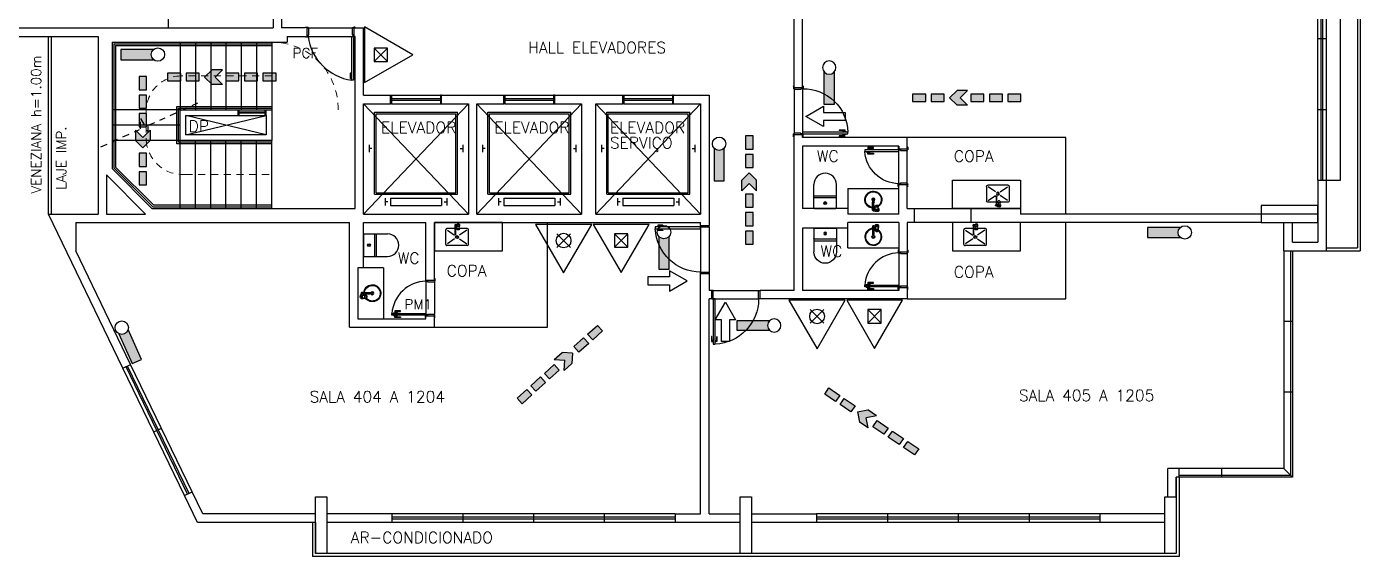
# Model space of a CAD drawing. Extents: x 544 to 914, y -40 to 56.
# Drawn here: x 690.42 to 713.97, y -8.07 to 1.29 of the extents above; entities that cross this region are included whole.
import ezdxf
from ezdxf.lldxf.tags import DXFTag

# ---------------------------------------------------------------- set-up
doc = ezdxf.new("R2010")
doc.units = 0
doc.header["$LTSCALE"] = 0.5
doc.header["$MEASUREMENT"] = 0
doc.linetypes.add('DASHDOT', pattern=[1, 0.5, -0.25, 0, -0.25])
doc.linetypes.add('HIDDEN', pattern=[0.375, 0.25, -0.125])
for name, color, linetype in [('A-01', 1, 'CONTINUOUS'), ('A-02', 2, 'CONTINUOUS'), ('A-03', 3, 'CONTINUOUS'), ('A-05', 5, 'CONTINUOUS'), ('A-07', 7, 'CONTINUOUS'), ('ARQ_BLK_ESQUADR', 1, 'CONTINUOUS'), ('ARQ_JANELAS2', 1, 'HIDDEN2'), ('ARQ_MARCOS', 2, 'CONTINUOUS'), ('ARQ_PORTAS', 2, 'CONTINUOUS'), ('ARQ_SOLEIRAS', 1, 'CONTINUOUS'), ('BOMBEIRO', 220, 'CONTINUOUS'), ('COTASMKT', 170, 'CONTINUOUS'), ('COZINHA', 2, 'CONTINUOUS'), ('Especificações', 2, 'CONTINUOUS'), ('JANELA', 1, 'CONTINUOUS'), ('PORTA', 2, 'CONTINUOUS'), ('SAN', 2, 'CONTINUOUS'), ('SIMBOLOS', 2, 'CONTINUOUS'), ('SPK', 14, 'CONTINUOUS'), ('Título', 3, 'CONTINUOUS')]:
    doc.layers.add(name, color=color, linetype=linetype)
doc.layers.add('ARQ-HAC', color=8, linetype='CONTINUOUS', lineweight=9)
doc.styles.add('T20', font='simplex.shx', dxfattribs={"height": 0.1})
tags = doc.linetypes.add('HIDDEN2', pattern=[0.1875, 0.125, -0.0625]).pattern_tags.tags
tags[6:7] = [DXFTag(74, 4), DXFTag(75, 0), DXFTag(340, '0'), DXFTag(46, 1.0), DXFTag(50, 0.0), DXFTag(44, 0.0), DXFTag(45, 0.0)]
tags[4:5] = [DXFTag(74, 4), DXFTag(75, 0), DXFTag(340, '0'), DXFTag(46, 1.0), DXFTag(50, 0.0), DXFTag(44, 0.0), DXFTag(45, 0.0)]

# ---------------------------------------------------------------- blocks, each defined once
blk = doc.blocks.new('p-vas1')
at = {"layer": 'SAN'}
for p, q in [((0.19, 0), (-0.19, 0)), ((-0.2, -0.01), (-0.2, -0.42)), ((0.2, -0.223), (-0.2, -0.223)), ((0.19, -0.19), (-0.19, -0.19)), ((0.2, -0.01), (0.2, -0.42))]:
    blk.add_line(p, q, dxfattribs=at)
for radius in [0.025, 0.015]:
    blk.add_circle((0, -0.095), radius, dxfattribs=at)
for centre, radius, start, end in [((-0.19, -0.01), 0.01, 90, 180), ((-0.19, -0.18), 0.01, 180, 270), ((0.19, -0.01), 0.01, 0, 90), ((0.19, -0.18), 0.01, 270, 0), ((0, -0.42), 0.2, 180, 0)]:
    blk.add_arc(centre, radius, start, end, dxfattribs=at)
blk = doc.blocks.new('12110331')
at = {"layer": 'PORTA', "color": 1}
for p, q in [((-0.031, 0.546), (0.008, 0.546)), ((-0.031, 0.448), (-0.031, 0.546)), ((-0.017, 0.532), (-0.017, 0.462)), ((0.008, 0.532), (-0.017, 0.532)), ((0.008, 0.574), (0.015, 0.574)), ((0.008, 0.574), (0.008, 0.504)), ((0.008, 0.504), (0.015, 0.504)), ((0.052, 0.574), (0.045, 0.574)), ((0.052, 0.504), (0.045, 0.504)), ((0.052, 0.574), (0.052, 0.504)), ((0.091, 0.546), (0.052, 0.546)), ((0.052, 0.532), (0.077, 0.532)), ((0.077, 0.532), (0.077, 0.462)), ((0.091, 0.448), (0.091, 0.546)), ((-0.017, 0.448), (-0.031, 0.448)), ((-0.017, 0.462), (-0.017, 0.448)), ((-0.017, 0.462), (-0.017, 0.462)), ((0.077, 0.462), (0.077, 0.462)), ((0.077, 0.462), (0.077, 0.448)), ((0.077, 0.448), (0.091, 0.448)), ((0.615, 0), (0.015, 0)), ((0.6, -0.15), (0.03, -0.15))]:
    blk.add_line(p, q, dxfattribs=at)
at = {"layer": 'PORTA'}
for p, q in [((-0.035, 0.005), (-0.035, 0)), ((-0.03, 0.01), (0.01, 0.01)), ((0, 0), (0.015, 0)), ((0.015, 0), (0.015, -0.03)), ((0.615, 0.005), (0.615, 0)), ((0.63, 0), (0.615, 0)), ((0.615, 0), (0.615, -0.03)), ((0.66, 0.01), (0.62, 0.01)), ((0.665, 0.005), (0.665, 0)), ((-0.035, -0.15), (-0.035, -0.15)), ((-0.035, -0.15), (-0.035, -0.155)), ((-0.03, -0.16), (0.01, -0.16)), ((0, -0.15), (0.03, -0.15)), ((0.03, -0.03), (0.015, -0.03)), ((0.015, -0.03), (0.03, -0.03)), ((0.015, -0.15), (0.015, -0.155)), ((0.03, -0.03), (0.03, -0.15)), ((0.615, -0.03), (0.6, -0.03)), ((0.6, -0.03), (0.615, -0.03)), ((0.6, -0.03), (0.6, -0.15)), ((0.63, -0.15), (0.6, -0.15)), ((0.615, -0.15), (0.615, -0.155)), ((0.66, -0.16), (0.62, -0.16)), ((0.665, -0.15), (0.665, -0.155)), ((0.665, -0.15), (0.665, -0.15))]:
    blk.add_line(p, q, dxfattribs=at)
at = {"layer": 'PORTA', "color": 3}
blk.add_lwpolyline([(0.015, 0), (0.015, 0.6), (0.045, 0.6), (0.045, 0)], close=True, dxfattribs=at)
at = {"layer": 'PORTA', "color": 1}
blk.add_arc((-0.002, -0.015), 0.617, 1.4084, 85.654, dxfattribs=at)
at = {"layer": 'PORTA'}
for centre, start, end in [((-0.03, 0.005), 90, 180), ((0.01, 0.005), 0, 90), ((0.62, 0.005), 90, 180), ((0.66, 0.005), 0, 90), ((-0.03, -0.155), 180, 270), ((0.01, -0.155), 270, 0), ((0.62, -0.155), 180, 270), ((0.66, -0.155), 270, 0)]:
    blk.add_arc(centre, 0.005, start, end, dxfattribs=at)
blk = doc.blocks.new('Lvt-met')
at = {"layer": 'SAN'}
for p, q in [((0.19, 0.177), (0.19, 0.044)), ((0.201, 0.194), (0.25, 0.194)), ((0.212, 0.177), (0.212, 0.044)), ((0.212, 0.164), (0.238, 0.164)), ((0.235, 0.155), (0.235, 0.113)), ((0.243, 0.177), (0.243, 0.169)), ((0.282, 0.177), (0.282, 0.169)), ((0.29, 0.155), (0.29, 0.113))]:
    blk.add_line(p, q, dxfattribs=at)
for radius in [0.0267, 0.0156]:
    blk.add_circle((0.201, -0.001), radius, dxfattribs=at)
for centre, radius, start, end in [((0.201, -0.001), 0.15, 94.248, 53.6588), ((0.201, -0.001), 0.139, 94.5886, 50.9927), ((0.201, 0.177), 0.0167, 311.8103, 228.1897), ((0.201, 0.044), 0.0139, 143.1301, 36.8699), ((0.201, 0.177), 0.0111, 0.0002, 180.0002), ((0.201, 0.044), 0.0111, 180.0001, 0.0001), ((0.201, -0.001), 0.15, 77.1604, 85.752), ((0.201, -0.001), 0.139, 76.1135, 85.4114), ((0.262, 0.177), 0.0389, 198.8711, 224.4153), ((0.262, 0.177), 0.0389, 315.5847, 154.6231), ((0.249, 0.155), 0.0141, 149.6388, 180), ((0.249, 0.113), 0.0141, 149.6388, 180), ((0.249, 0.113), 0.0141, 180, 210.3612), ((0.255, 0.151), 0.0217, 125.2644, 149.6388), ((0.255, 0.11), 0.0217, 125.2644, 149.6388), ((0.255, 0.117), 0.0217, 210.3612, 234.7356), ((0.262, 0.177), 0.0194, 121.0027, 180), ((0.26, 0.145), 0.0292, 106.3249, 125.2644), ((0.26, 0.103), 0.0292, 106.3249, 125.2644), ((0.26, 0.123), 0.0292, 234.7356, 253.6751), ((0.25, 0.205), 0.0111, 270, 294.62), ((0.262, 0.136), 0.0391, 90, 106.3249), ((0.262, 0.094), 0.0391, 90, 106.3249), ((0.262, 0.133), 0.0391, 253.6751, 270), ((0.262, 0.177), 0.0194, 360, 114.62), ((0.258, 0.105), 0.00423, 149.6388, 180), ((0.258, 0.105), 0.00423, 180, 210.3612), ((0.26, 0.104), 0.00652, 125.2644, 149.6388), ((0.26, 0.106), 0.00652, 210.3612, 234.7356), ((0.262, 0.102), 0.00875, 106.3249, 125.2644), ((0.262, 0.108), 0.00875, 234.7356, 253.6751), ((0.262, 0.099), 0.0117, 90, 106.3249), ((0.262, 0.111), 0.0117, 253.6751, 270), ((0.262, 0.136), 0.0391, 73.6751, 90), ((0.262, 0.094), 0.0391, 73.6751, 90), ((0.262, 0.099), 0.0117, 73.6751, 90), ((0.262, 0.111), 0.0117, 270, 286.3249), ((0.262, 0.133), 0.0391, 270, 286.3249), ((0.263, 0.102), 0.00875, 54.7356, 73.6751), ((0.263, 0.108), 0.00875, 286.3249, 305.2644), ((0.265, 0.104), 0.00652, 30.3612, 54.7356), ((0.265, 0.106), 0.00652, 305.2644, 329.6388), ((0.267, 0.105), 0.00423, 0, 30.3612), ((0.267, 0.105), 0.00423, 329.6388, 360), ((0.265, 0.145), 0.0292, 54.7356, 73.6751), ((0.265, 0.103), 0.0292, 54.7356, 73.6751), ((0.265, 0.123), 0.0292, 286.3249, 305.2644), ((0.27, 0.151), 0.0217, 30.3612, 54.7356), ((0.27, 0.11), 0.0217, 30.3612, 54.7356), ((0.27, 0.117), 0.0217, 305.2644, 329.6388), ((0.276, 0.155), 0.0141, 360, 30.3612), ((0.276, 0.113), 0.0141, 0, 30.3612), ((0.276, 0.113), 0.0141, 329.6388, 0)]:
    blk.add_arc(centre, radius, start, end, dxfattribs=at)
blk = doc.blocks.new('12110333')
at = {"layer": 'PORTA', "color": 1}
for p, q in [((-0.031, 0.746), (0.008, 0.746)), ((-0.031, 0.648), (-0.031, 0.746)), ((-0.017, 0.732), (-0.017, 0.662)), ((0.008, 0.732), (-0.017, 0.732)), ((0.008, 0.774), (0.015, 0.774)), ((0.008, 0.774), (0.008, 0.704)), ((0.052, 0.774), (0.045, 0.774)), ((0.052, 0.774), (0.052, 0.704)), ((0.091, 0.746), (0.052, 0.746)), ((0.052, 0.732), (0.077, 0.732)), ((0.077, 0.732), (0.077, 0.662)), ((0.091, 0.648), (0.091, 0.746)), ((-0.017, 0.648), (-0.031, 0.648)), ((-0.017, 0.662), (-0.017, 0.648)), ((-0.017, 0.662), (-0.017, 0.662)), ((0.008, 0.704), (0.015, 0.704)), ((0.052, 0.704), (0.045, 0.704)), ((0.077, 0.662), (0.077, 0.662)), ((0.077, 0.662), (0.077, 0.648)), ((0.091, 0.648), (0.077, 0.648)), ((0.815, 0), (0.015, 0)), ((0.8, -0.15), (0.03, -0.15))]:
    blk.add_line(p, q, dxfattribs=at)
at = {"layer": 'PORTA'}
for p, q in [((-0.035, 0.005), (-0.035, 0)), ((-0.03, 0.01), (0.01, 0.01)), ((0, 0), (0.015, 0)), ((0.015, 0), (0.015, -0.03)), ((0.815, 0.005), (0.815, 0)), ((0.83, 0), (0.815, 0)), ((0.815, 0), (0.815, -0.03)), ((0.86, 0.01), (0.82, 0.01)), ((0.865, 0.005), (0.865, 0)), ((-0.035, -0.15), (-0.035, -0.15)), ((-0.035, -0.15), (-0.035, -0.155)), ((-0.03, -0.16), (0.01, -0.16)), ((0, -0.15), (0.03, -0.15)), ((0.03, -0.03), (0.015, -0.03)), ((0.015, -0.03), (0.03, -0.03)), ((0.015, -0.15), (0.015, -0.155)), ((0.03, -0.03), (0.03, -0.15)), ((0.815, -0.03), (0.8, -0.03)), ((0.8, -0.03), (0.815, -0.03)), ((0.8, -0.03), (0.8, -0.15)), ((0.83, -0.15), (0.8, -0.15)), ((0.815, -0.15), (0.815, -0.155)), ((0.86, -0.16), (0.82, -0.16)), ((0.865, -0.15), (0.865, -0.155)), ((0.865, -0.15), (0.865, -0.15))]:
    blk.add_line(p, q, dxfattribs=at)
at = {"layer": 'PORTA', "color": 3}
blk.add_lwpolyline([(0.015, 0), (0.015, 0.8), (0.045, 0.8), (0.045, 0)], close=True, dxfattribs=at)
at = {"layer": 'PORTA', "color": 1}
blk.add_arc((0.03, 0.015), 0.785, 358.9053, 88.9053, dxfattribs=at)
at = {"layer": 'PORTA'}
for centre, start, end in [((-0.03, 0.005), 90, 180), ((0.01, 0.005), 0, 90), ((0.82, 0.005), 90, 180), ((0.86, 0.005), 0, 90), ((-0.03, -0.155), 180, 270), ((0.01, -0.155), 270, 0), ((0.82, -0.155), 180, 270), ((0.86, -0.155), 270, 0)]:
    blk.add_arc(centre, 0.005, start, end, dxfattribs=at)
blk = doc.blocks.new('porta_124')
at = {"layer": 'ARQ_PORTAS', "color": 1}
for points in [[(0, 0.728), (-0.003, 0.728), (-0.003, 0.735), (-0.025, 0.735), (-0.025, 0.665), (-0.03, 0.665), (-0.03, 0.755), (-0.003, 0.755), (-0.003, 0.763), (0, 0.763)], [(-0.025, 0.735), (-0.025, 0.755)], [(-0.003, 0.735), (-0.003, 0.755)], [(0.035, 0.728), (0.038, 0.728), (0.038, 0.735), (0.06, 0.735), (0.06, 0.665), (0.065, 0.665), (0.065, 0.755), (0.038, 0.755), (0.038, 0.763), (0.035, 0.763)], [(0.038, 0.735), (0.038, 0.755)], [(0.06, 0.735), (0.06, 0.755)]]:
    blk.add_lwpolyline(points, dxfattribs=at)
at = {"layer": 'ARQ_PORTAS'}
blk.add_lwpolyline([(0, 0.8), (0.035, 0.8), (0.035, 0), (0, 0)], close=True, dxfattribs=at)
at = {"layer": 'ARQ_PORTAS', "color": 1}
blk.add_arc((-0.001, -0.001), 0.801, 0.0418, 87.3958, dxfattribs=at)
blk = doc.blocks.new('12130211')
at = {"layer": 'COZINHA'}
for p, q in [((0.028, 0.02), (0.028, 0.02)), ((0.035, 0.006), (0.035, -0.015)), ((0.051, 0.034), (0.058, 0.034)), ((0.109, 0.041), (0.062, 0.037)), ((0.109, -0.002), (0.062, 0.003)), ((0.1, 0.18), (0.1, 0.04)), ((0.2, 0.2), (0.12, 0.2)), ((0.13, 0.17), (0.217, 0.043)), ((0.38, 0.2), (0.2, 0.2)), ((0.283, 0.043), (0.37, 0.17)), ((0.4, 0.18), (0.4, -0.18)), ((0.189, -0.022), (0.044, -0.022)), ((0.189, -0.032), (0.044, -0.032)), ((0.052, -0.003), (0.052, -0.015)), ((0.1, -0.001), (0.1, -0.023)), ((0.1, -0.031), (0.1, -0.18)), ((0.2, -0.2), (0.12, -0.2)), ((0.13, -0.17), (0.217, -0.043)), ((0.2, -0.022), (0.189, -0.022)), ((0.2, -0.032), (0.189, -0.032)), ((0.38, -0.2), (0.2, -0.2)), ((0.283, -0.043), (0.37, -0.17))]:
    blk.add_line(p, q, dxfattribs=at)
blk.add_lwpolyline([(0.062, 0.003), (0.06, 0.004), (0.057, 0.008), (0.055, 0.013), (0.054, 0.02), (0.055, 0.027), (0.057, 0.032), (0.06, 0.036), (0.062, 0.037)], dxfattribs=at)
blk.add_lwpolyline([(0.109, 0.041), (0.115, 0.039), (0.12, 0.035), (0.123, 0.028), (0.124, 0.02), (0.123, 0.011), (0.12, 0.005), (0.115, 0), (0.109, -0.002), (0.104, 0), (0.099, 0.005), (0.096, 0.011), (0.095, 0.02), (0.096, 0.028), (0.099, 0.035), (0.104, 0.039)], close=True, dxfattribs=at)
for radius in [0.0266, 0.0163]:
    blk.add_circle((0.25, 0), radius, dxfattribs=at)
for centre, radius, start, end in [((0.044, 0.02), 0.0297, 36.1705, 252.2568), ((0.044, 0.02), 0.0161, 62.7367, 235.7375), ((0.06, -0.003), 0.0085, 102.8285, 180), ((0.044, 0.02), 0.0297, 285.5373, 323.9987), ((0.12, 0.18), 0.02, 90, 180), ((0.38, 0.18), 0.02, 360, 90), ((0.044, -0.027), 0.0148, 20.161, 339.839), ((0.044, -0.027), 0.0051, 90.0037, 269.9963), ((0.12, -0.18), 0.02, 180, 270), ((0.2, -0.027), 0.00753, 222.6559, 137.3441), ((0.2, -0.027), 0.0051, 269.9935, 90.0065), ((0.38, -0.18), 0.02, 270, 360)]:
    blk.add_arc(centre, radius, start, end, dxfattribs=at)
blk = doc.blocks.new('PO')
at = {"layer": 'SPK', "color": 220}
for p, q in [((0.048, 0.579), (-0.445, -0.274)), ((0.541, -0.274), (0.048, 0.579)), ((-0.071, 0.129), (0.166, -0.108)), ((0.166, 0.129), (-0.071, -0.108)), ((-0.445, -0.274), (0.541, -0.274))]:
    blk.add_line(p, q, dxfattribs=at)
blk.add_lwpolyline([(0.166, 0.129), (-0.071, 0.129), (-0.071, -0.108), (0.166, -0.108)], close=True, dxfattribs=at)
blk = doc.blocks.new('LUZ')
at = {"layer": 'BOMBEIRO'}
blk.add_hatch(color=256, dxfattribs=at).paths.add_polyline_path([(-0.00061, -0.00072, -0.219153), (-0.00094, 0, -0.219153), (-0.00061, 0.00072), (-0.00524, 0.00072), (-0.00524, -0.00072)])
for p, q in [((-0.00524, 0.00072), (-0.00524, -0.00072)), ((-0.00061, 0.00072), (-0.00524, 0.00072)), ((-0.00524, -0.00072), (-0.00061, -0.00072))]:
    blk.add_line(p, q, dxfattribs=at)
blk.add_circle((0, 0), 0.000945, dxfattribs=at)
blk = doc.blocks.new('DIRECAO')
at = {"layer": 'BOMBEIRO'}
h = blk.add_hatch(color=256, dxfattribs=at)
h.paths.add_polyline_path([(-0.00709, 0.00053), (-0.00709, -0.00053), (-0.00523, -0.00053), (-0.00523, 0.00053)])
h.paths.add_polyline_path([(-0.00262, -0.00053), (-0.00262, 0.00053), (-0.00447, 0.00053), (-0.00447, -0.00053)])
h.paths.add_polyline_path([(0, -0.00053), (0, 0.00053), (-0.00186, 0.00053), (-0.00186, -0.00053)])
h.paths.add_polyline_path([(0.00151, 0), (0.00047, -0.00104), (0.00195, -0.00104), (0.00299, 0), (0.00195, 0.00104), (0.00047, 0.00104)])
h.paths.add_polyline_path([(0.00561, 0.00053), (0.00375, 0.00053), (0.00375, -0.00053), (0.00561, -0.00053)])
h.paths.add_polyline_path([(0.00823, 0.00053), (0.00637, 0.00053), (0.00637, -0.00053), (0.00823, -0.00053)])
for p, q in [((0.00047, 0.00104), (0.00195, 0.00104)), ((0.00047, 0.00104), (0.00151, 0)), ((0.00047, -0.00104), (0.00151, 0)), ((0.00299, 0), (0.00195, 0.00104)), ((0.00299, 0), (0.00195, -0.00104)), ((0.00047, -0.00104), (0.00195, -0.00104))]:
    blk.add_line(p, q, dxfattribs=at)
for points in [[(-0.00709, -0.00053), (-0.00523, -0.00053), (-0.00523, 0.00053), (-0.00709, 0.00053)], [(-0.00447, -0.00053), (-0.00262, -0.00053), (-0.00262, 0.00053), (-0.00447, 0.00053)], [(-0.00186, -0.00053), (0, -0.00053), (0, 0.00053), (-0.00186, 0.00053)], [(0.00375, -0.00053), (0.00561, -0.00053), (0.00561, 0.00053), (0.00375, 0.00053)], [(0.00637, -0.00053), (0.00823, -0.00053), (0.00823, 0.00053), (0.00637, 0.00053)]]:
    blk.add_lwpolyline(points, close=True, dxfattribs=at)
blk = doc.blocks.new('BALIZAMENTO')
at = {"layer": 'BOMBEIRO'}
blk.add_hatch(color=256, dxfattribs=at).paths.add_polyline_path([(0.00072, -0.00061, -0.219153), (0, -0.00094, -0.219153), (-0.00072, -0.00061), (-0.00072, -0.00524), (0.00072, -0.00524)])
for p, q in [((-0.00072, -0.00061), (-0.00072, -0.00524)), ((0.00072, -0.00524), (0.00072, -0.00061)), ((-0.00072, -0.00524), (0.00072, -0.00524))]:
    blk.add_line(p, q, dxfattribs=at)
for points in [[(0.0008, -0.00746), (0.0008, -0.00834), (0.00329, -0.0069), (0.0008, -0.00546), (0.0008, -0.00633)], [(0.0008, -0.00633), (-0.00226, -0.00633), (-0.00226, -0.00746), (0.0008, -0.00746)]]:
    blk.add_lwpolyline(points, dxfattribs=at)
blk.add_circle((0, 0), 0.000945, dxfattribs=at)
blk = doc.blocks.new('AGUA')
at = {"layer": 'BOMBEIRO'}
for p, q in [((0.137, 0.1), (-0.105, -0.141)), ((-0.105, 0.1), (0.137, -0.141))]:
    blk.add_line(p, q, dxfattribs=at)
blk.add_lwpolyline([(0.016, 0.552), (-0.48, -0.307), (0.512, -0.307)], close=True, dxfattribs=at)
blk.add_circle((0.016, -0.021), 0.129, dxfattribs=at)

msp = doc.modelspace()

# ---------------------------------------------------------------- linework, layer by layer
at = {"layer": 'A-01'}
for p, q in [((692.918, 4.428), (692.918, 1.268)), ((698.218, -0.072), (696.368, -2.022)), ((696.368, -0.072), (698.218, -2.022)), ((700.218, -0.072), (698.368, -2.022)), ((698.368, -0.072), (700.218, -2.022)), ((702.318, -0.072), (700.468, -2.022)), ((700.468, -0.072), (702.318, -2.022)), ((693.228, -0.622), (694.648, -0.282)), ((694.648, -0.622), (693.228, -0.282)), ((708.768, -0.672), (705.968, -0.672)), ((708.768, -2.022), (708.768, -0.672)), ((693.128, -0.722), (691.928, -0.722)), ((693.128, -1.922), (693.128, -0.722)), ((693.398, -1.922), (693.398, -0.722)), ((693.668, -1.922), (693.668, -0.722)), ((693.938, -1.922), (693.938, -0.722)), ((694.208, -1.922), (694.208, -0.722)), ((694.478, -1.922), (694.478, -0.722)), ((694.748, -1.922), (694.748, -0.722)), ((699.618, -4.022), (699.618, -2.172)), ((708.768, -3.522), (708.768, -2.172)), ((712.618, -2.672), (712.618, -6.522)), ((705.968, -3.522), (708.768, -3.522)), ((697.618, -4.022), (699.618, -4.022)), ((712.618, -6.522), (710.768, -6.522))]:
    msp.add_line(p, q, dxfattribs=at)
msp.add_lwpolyline([(713.368, -1.422), (713.618, -1.422), (713.618, 40.728)], dxfattribs=at)
at = {"layer": 'A-02'}
for p, q in [((713.918, 26.528), (713.918, -2.622)), ((713.968, 26.578), (713.968, -2.672)), ((690.805, -2.022), (690.805, 1.118)), ((690.855, -2.022), (690.855, 1.118)), ((691.958, 0.988), (694.748, 0.988)), ((691.958, 0.988), (691.958, -0.932)), ((691.988, 0.958), (694.748, 0.958)), ((691.988, 0.958), (691.988, -0.918)), ((693.128, 1.018), (693.128, -0.182)), ((693.398, 1.018), (693.398, -0.182)), ((693.668, 1.018), (693.668, -0.182)), ((693.938, 1.018), (693.938, -0.182)), ((694.208, 1.018), (694.208, -0.182)), ((694.478, 1.018), (694.478, -0.182)), ((694.748, 1.018), (694.748, -0.182)), ((693.128, -0.182), (691.928, -0.182)), ((693.068, -0.122), (694.748, -0.122)), ((693.068, -0.427), (693.068, -0.122)), ((693.098, -0.152), (694.748, -0.152)), ((693.098, -0.413), (693.098, -0.152)), ((696.561, -1.673), (696.561, -0.222)), ((696.561, -0.222), (698.026, -0.222)), ((698.026, -1.673), (698.026, -0.222)), ((698.561, -1.673), (698.561, -0.222)), ((698.561, -0.222), (700.026, -0.222)), ((700.026, -1.673), (700.026, -0.222)), ((700.661, -1.673), (700.661, -0.222)), ((700.661, -0.222), (702.126, -0.222)), ((702.126, -1.673), (702.126, -0.222)), ((693.128, -0.452), (691.928, -0.452)), ((693.068, -0.782), (693.068, -0.427)), ((693.098, -0.752), (693.098, -0.413)), ((696.589, -1.645), (696.589, -0.25)), ((696.589, -0.25), (697.998, -0.25)), ((697.998, -1.645), (697.998, -0.25)), ((698.589, -1.645), (698.589, -0.25)), ((698.589, -0.25), (699.998, -0.25)), ((699.998, -1.645), (699.998, -0.25)), ((700.689, -1.645), (700.689, -0.25)), ((700.689, -0.25), (702.098, -0.25)), ((702.098, -1.645), (702.098, -0.25)), ((691.958, -0.932), (691.958, -1.206)), ((691.988, -0.918), (691.988, -1.194)), ((694.748, -0.782), (693.068, -0.782)), ((694.748, -0.752), (693.098, -0.752)), ((691.958, -1.206), (692.644, -1.892)), ((691.988, -1.194), (692.656, -1.862)), ((696.589, -1.645), (697.998, -1.645)), ((698.589, -1.645), (699.998, -1.645)), ((700.689, -1.645), (702.098, -1.645)), ((692.656, -1.862), (694.748, -1.862)), ((696.561, -1.673), (698.026, -1.673)), ((696.843, -1.742), (696.843, -1.872)), ((696.843, -1.742), (697.744, -1.742)), ((696.843, -1.872), (697.744, -1.872)), ((697.744, -1.742), (697.744, -1.872)), ((698.561, -1.673), (700.026, -1.673)), ((698.843, -1.742), (698.843, -1.872)), ((698.843, -1.742), (699.744, -1.742)), ((698.843, -1.872), (699.744, -1.872)), ((699.744, -1.742), (699.744, -1.872)), ((700.661, -1.673), (702.126, -1.673)), ((700.943, -1.742), (700.943, -1.872)), ((700.943, -1.742), (701.844, -1.742)), ((700.943, -1.872), (701.844, -1.872)), ((701.844, -1.742), (701.844, -1.872)), ((692.644, -1.892), (694.748, -1.892)), ((713.368, -2.622), (713.918, -2.622)), ((713.368, -2.672), (713.968, -2.672)), ((710.718, -6.672), (710.718, -8.022)), ((710.768, -6.672), (710.768, -8.072)), ((695.468, -7.472), (695.468, -8.072)), ((695.518, -7.472), (695.518, -8.022)), ((710.768, -8.072), (695.468, -8.072)), ((710.718, -8.022), (695.518, -8.022))]:
    msp.add_line(p, q, dxfattribs=at)
at = {"layer": 'A-03'}
for p, q in [((713.218, 1.078), (713.368, 1.078)), ((713.218, -0.172), (713.368, -0.172)), ((696.468, -0.801), (696.468, -0.931)), ((696.515, -0.866), (696.468, -0.866)), ((698.072, -0.866), (698.118, -0.866)), ((698.118, -0.801), (698.118, -0.931)), ((698.468, -0.801), (698.468, -0.931)), ((698.515, -0.866), (698.468, -0.866)), ((700.072, -0.866), (700.118, -0.866)), ((700.118, -0.801), (700.118, -0.931)), ((700.568, -0.801), (700.568, -0.931)), ((700.615, -0.866), (700.568, -0.866)), ((702.172, -0.866), (702.218, -0.866)), ((702.218, -0.801), (702.218, -0.931)), ((696.75, -1.742), (696.75, -1.872)), ((696.797, -1.807), (696.75, -1.807)), ((697.79, -1.807), (697.836, -1.807)), ((697.836, -1.742), (697.836, -1.872)), ((698.75, -1.742), (698.75, -1.872)), ((698.797, -1.807), (698.75, -1.807)), ((699.79, -1.807), (699.836, -1.807)), ((699.836, -1.742), (699.836, -1.872)), ((700.85, -1.742), (700.85, -1.872)), ((700.897, -1.807), (700.85, -1.807)), ((701.89, -1.807), (701.936, -1.807)), ((701.936, -1.742), (701.936, -1.872)), ((712.738, -2.672), (712.738, -6.642)), ((712.768, -2.672), (712.768, -6.672)), ((712.768, -3.922), (712.618, -3.922)), ((712.768, -5.172), (712.618, -5.172)), ((692.662, -5.873), (692.797, -5.808)), ((711.518, -6.522), (711.518, -6.672)), ((712.768, -6.672), (712.618, -6.522)), ((712.738, -6.642), (710.768, -6.642)), ((712.768, -6.672), (710.768, -6.672)), ((698.118, -7.322), (698.118, -7.472)), ((699.368, -7.322), (699.368, -7.472)), ((700.618, -7.322), (700.618, -7.472)), ((705.618, -7.322), (705.618, -7.472)), ((706.868, -7.322), (706.868, -7.472)), ((708.118, -7.322), (708.118, -7.472))]:
    msp.add_line(p, q, dxfattribs=at)
at = {"layer": 'A-05'}
for p, q in [((703.968, 0.208), (703.968, 3.548)), ((694.768, 2.948), (694.768, 1.268)), ((694.918, 2.948), (694.918, 1.268)), ((704.118, 0.208), (704.118, 2.178)), ((689.386, 1.268), (694.768, 1.268)), ((695.338, 1.268), (694.918, 1.268)), ((695.373, 1.118), (695.373, 1.268)), ((696.168, 1.268), (696.368, 1.268)), ((696.203, 1.118), (696.203, 1.268)), ((696.368, 0.078), (696.368, 1.268)), ((689.292, 1.118), (691.678, 1.118)), ((691.678, 1.118), (691.678, -2.022)), ((691.928, 1.018), (695.018, 1.018)), ((691.928, 1.018), (691.928, -1.219)), ((695.018, 1.118), (695.018, 1.018)), ((695.018, 1.118), (695.338, 1.118)), ((696.218, 1.118), (696.168, 1.118)), ((696.218, -1.922), (696.218, 1.118)), ((696.368, 0.078), (696.843, 0.078)), ((696.843, -0.072), (696.843, 0.078)), ((697.743, 0.078), (698.843, 0.078)), ((697.743, -0.072), (697.743, 0.078)), ((698.843, -0.072), (698.843, 0.078)), ((699.743, 0.078), (700.943, 0.078)), ((699.743, -0.072), (699.743, 0.078)), ((700.943, -0.072), (700.943, 0.078)), ((701.843, 0.078), (702.468, 0.078)), ((701.843, -0.072), (701.843, 0.078)), ((702.468, 0.078), (702.468, -2.222)), ((704.118, 0.208), (703.968, 0.208)), ((696.368, -2.022), (696.368, -0.072)), ((696.368, -0.072), (696.843, -0.072)), ((697.743, -0.072), (698.218, -0.072)), ((698.218, -0.072), (698.218, -2.022)), ((698.368, -2.022), (698.368, -0.072)), ((698.368, -0.072), (698.843, -0.072)), ((699.743, -0.072), (700.218, -0.072)), ((700.218, -0.072), (700.218, -2.022)), ((700.468, -2.022), (700.468, -0.072)), ((700.468, -0.072), (700.943, -0.072)), ((701.843, -0.072), (702.318, -0.072)), ((702.318, -0.072), (702.318, -2.022)), ((703.968, -3.372), (703.968, -0.622)), ((704.118, -0.622), (703.968, -0.622)), ((704.118, -0.672), (704.118, -0.622)), ((705.968, -0.672), (704.118, -0.672)), ((705.968, -0.872), (705.968, -0.672)), ((704.118, -0.822), (704.118, -1.922)), ((705.818, -0.822), (704.118, -0.822)), ((705.818, -0.872), (705.818, -0.822)), ((705.818, -0.822), (705.818, -0.872)), ((705.818, -0.872), (705.968, -0.872)), ((691.828, -1.331), (691.828, -2.022)), ((691.828, -1.331), (692.519, -2.022)), ((691.928, -1.219), (692.631, -1.922)), ((705.818, -2.022), (705.818, -1.502)), ((705.818, -1.502), (705.968, -1.502)), ((705.968, -1.922), (705.968, -1.502)), ((713.218, -1.422), (713.218, -2.522)), ((713.218, -1.422), (713.368, -1.422)), ((713.368, -1.422), (713.368, -2.672)), ((690.805, -2.022), (691.678, -2.022)), ((692.119, -4.747), (690.805, -2.022)), ((691.828, -2.022), (692.519, -2.022)), ((692.631, -1.922), (696.218, -1.922)), ((696.368, -2.022), (698.218, -2.022)), ((698.368, -2.022), (700.218, -2.022)), ((700.468, -2.022), (702.318, -2.022)), ((704.918, -1.922), (704.118, -1.922)), ((704.918, -1.922), (704.918, -2.022)), ((705.818, -2.022), (704.918, -2.022)), ((705.968, -1.922), (707.968, -1.922)), ((707.968, -1.922), (707.968, -2.022)), ((713.218, -2.022), (707.968, -2.022)), ((691.285, -2.172), (696.118, -2.172)), ((691.285, -2.172), (691.285, -2.672)), ((696.118, -4.022), (696.118, -2.172)), ((696.368, -2.972), (696.368, -2.172)), ((696.368, -2.172), (697.468, -2.172)), ((697.468, -3.192), (697.468, -2.172)), ((697.618, -2.172), (702.318, -2.172)), ((697.618, -3.192), (697.618, -2.172)), ((702.318, -2.222), (702.318, -2.172)), ((702.318, -2.222), (702.468, -2.222)), ((704.118, -2.272), (704.118, -3.372)), ((704.918, -2.272), (704.118, -2.272)), ((705.818, -2.172), (704.918, -2.172)), ((704.918, -2.272), (704.918, -2.172)), ((705.818, -2.172), (705.818, -2.692)), ((712.218, -2.172), (705.968, -2.172)), ((705.968, -2.172), (705.968, -2.692)), ((712.618, -2.672), (712.618, -2.172)), ((712.768, -2.522), (712.768, -2.172)), ((712.768, -2.522), (713.218, -2.522)), ((692.254, -4.682), (691.285, -2.672)), ((705.818, -2.692), (705.968, -2.692)), ((712.618, -2.672), (713.368, -2.672)), ((696.268, -2.972), (696.268, -3.872)), ((696.368, -2.972), (696.268, -2.972)), ((697.468, -3.192), (697.618, -3.192)), ((702.318, -7.322), (702.318, -3.072)), ((702.318, -3.072), (702.468, -3.072)), ((702.468, -3.072), (702.468, -3.372)), ((702.518, -3.372), (702.468, -3.372)), ((702.468, -7.322), (702.468, -3.522)), ((702.518, -3.522), (702.468, -3.522)), ((702.518, -3.522), (702.518, -3.372)), ((703.368, -3.522), (703.368, -3.372)), ((703.968, -3.372), (703.368, -3.372)), ((705.968, -3.522), (703.368, -3.522)), ((705.818, -3.372), (704.118, -3.372)), ((705.818, -3.322), (705.818, -3.372)), ((705.818, -3.372), (705.818, -3.322)), ((705.818, -3.322), (705.968, -3.322)), ((705.968, -3.322), (705.968, -3.522)), ((696.268, -3.872), (697.468, -3.872)), ((697.468, -3.872), (697.468, -3.822)), ((697.468, -3.822), (697.618, -3.822)), ((697.618, -4.022), (697.618, -3.822)), ((696.118, -4.022), (697.618, -4.022)), ((692.119, -4.747), (692.254, -4.682)), ((710.568, -7.022), (710.568, -6.522)), ((710.768, -6.522), (710.568, -6.522)), ((710.768, -6.672), (710.768, -6.522)), ((710.718, -7.022), (710.718, -6.672)), ((710.768, -6.672), (710.718, -6.672)), ((693.205, -6.999), (693.34, -6.934)), ((693.433, -7.472), (693.205, -6.999)), ((693.527, -7.322), (693.34, -6.934)), ((695.518, -7.472), (693.433, -7.472)), ((695.518, -7.322), (693.527, -7.322)), ((696.868, -7.322), (695.718, -7.322)), ((696.868, -7.472), (695.718, -7.472)), ((696.868, -7.322), (696.868, -7.472)), ((701.868, -7.322), (701.868, -7.472)), ((701.868, -7.322), (702.318, -7.322)), ((703.018, -7.472), (701.868, -7.472)), ((702.468, -7.322), (703.018, -7.322)), ((703.218, -7.322), (704.368, -7.322)), ((704.368, -7.472), (703.218, -7.472)), ((704.368, -7.322), (704.368, -7.472)), ((710.518, -7.322), (709.368, -7.322)), ((709.368, -7.322), (709.368, -7.472)), ((710.518, -7.472), (709.368, -7.472))]:
    msp.add_line(p, q, dxfattribs=at)
for points in [[(693.128, -0.182), (694.748, -0.182), (694.748, -0.722), (693.128, -0.722)], [(693.228, -0.282), (694.648, -0.282), (694.648, -0.622), (693.228, -0.622)]]:
    msp.add_lwpolyline(points, close=True, dxfattribs=at)
at = {"layer": 'A-07'}
for points in [[(713.218, -2.172), (713.218, -1.872), (712.218, -1.872), (712.218, -2.172)], [(707.093, -1.922), (707.093, -2.172), (706.093, -2.172), (706.093, -1.922)], [(695.518, -7.022), (695.718, -7.022), (695.718, -8.022), (695.518, -8.022)], [(703.018, -7.022), (703.218, -7.022), (703.218, -8.022), (703.018, -8.022)], [(710.518, -7.022), (710.718, -7.022), (710.718, -8.022), (710.518, -8.022)]]:
    msp.add_lwpolyline(points, close=True, dxfattribs=at)
at = {"layer": 'ARQ-HAC', "linetype": 'HIDDEN'}
for p, q in [((694.748, 0.418), (693.128, 0.418)), ((692.528, -0.23), (692.528, -0.722)), ((693.223, -1.322), (694.748, -1.322))]:
    msp.add_line(p, q, dxfattribs=at)
for centre, radius, start, end in [((694.748, -0.152), 1.17, 358.5307, 90), ((693.153, -0.206), 0.625, 92.2315, 182.2315), ((693.176, -0.675), 0.649, 184.159, 274.2059)]:
    msp.add_arc(centre, radius, start, end, dxfattribs=at)
at = {"layer": 'ARQ_JANELAS2', "ltscale": 0.05}
for p, q in [((694.148, -0.182), (694.148, -0.282)), ((694.168, -0.282), (694.168, -0.182)), ((694.628, -0.222), (694.168, -0.222)), ((694.628, -0.282), (694.628, -0.182)), ((694.648, -0.282), (694.648, -0.182)), ((694.628, -0.242), (694.168, -0.242))]:
    msp.add_line(p, q, dxfattribs=at)
at = {"layer": 'ARQ_MARCOS'}
for p, q in [((702.318, -2.222), (702.318, -2.247)), ((702.318, -2.247), (702.468, -2.247)), ((702.468, -2.247), (702.468, -2.222)), ((702.318, -3.072), (702.318, -3.047)), ((702.318, -3.047), (702.468, -3.047)), ((702.468, -3.047), (702.468, -3.072)), ((702.543, -3.372), (702.518, -3.372)), ((702.518, -3.522), (702.543, -3.522)), ((702.543, -3.522), (702.543, -3.372)), ((703.343, -3.522), (703.343, -3.372)), ((703.343, -3.372), (703.368, -3.372)), ((703.368, -3.522), (703.343, -3.522))]:
    msp.add_line(p, q, dxfattribs=at)
at = {"layer": 'ARQ_SOLEIRAS'}
for p, q in [((702.318, -2.247), (702.318, -3.047)), ((702.468, -2.247), (702.468, -3.047)), ((702.543, -3.372), (703.343, -3.372)), ((702.543, -3.522), (703.343, -3.522))]:
    msp.add_line(p, q, dxfattribs=at)
at = {"layer": 'COZINHA'}
for points in [[(706.768, -1.422), (707.968, -1.422), (707.968, -1.922), (706.768, -1.922)], [(697.618, -2.672), (698.818, -2.672), (698.818, -2.172), (697.618, -2.172)], [(706.768, -2.672), (707.968, -2.672), (707.968, -2.172), (706.768, -2.172)]]:
    msp.add_lwpolyline(points, close=True, dxfattribs=at)
at = {"layer": 'JANELA'}
for p, q in [((713.368, 40.728), (713.368, -1.422)), ((713.218, -1.422), (713.218, 11.078)), ((696.863, 0.078), (697.723, 0.078)), ((698.863, 0.078), (699.723, 0.078)), ((700.963, 0.078), (701.823, 0.078)), ((696.863, -0.072), (697.723, -0.072)), ((698.863, -0.072), (699.723, -0.072)), ((700.963, -0.072), (701.823, -0.072)), ((693.34, -6.934), (692.254, -4.682)), ((693.205, -6.999), (692.119, -4.747)), ((701.868, -7.322), (696.868, -7.322)), ((701.868, -7.472), (696.868, -7.472)), ((709.368, -7.322), (704.368, -7.322)), ((709.368, -7.472), (704.368, -7.472))]:
    msp.add_line(p, q, dxfattribs=at)
at = {"layer": 'JANELA', "color": 3}
for p, q in [((713.308, -1.422), (713.308, 11.078)), ((713.278, -1.422), (713.278, 5.803)), ((693.286, -6.96), (692.2, -4.708)), ((693.259, -6.973), (692.173, -4.721)), ((701.868, -7.382), (696.868, -7.382)), ((701.868, -7.412), (696.868, -7.412)), ((709.368, -7.382), (704.368, -7.382)), ((709.368, -7.412), (704.368, -7.412))]:
    msp.add_line(p, q, dxfattribs=at)
at = {"layer": 'JANELA', "color": 2}
for p, q in [((696.843, 0.078), (696.863, 0.078)), ((696.863, 0.078), (696.863, -0.072)), ((696.863, 0.018), (697.723, 0.018)), ((697.743, 0.078), (697.723, 0.078)), ((697.723, 0.078), (697.723, -0.072)), ((698.843, 0.078), (698.863, 0.078)), ((698.863, 0.078), (698.863, -0.072)), ((698.863, 0.018), (699.723, 0.018)), ((699.743, 0.078), (699.723, 0.078)), ((699.723, 0.078), (699.723, -0.072)), ((700.943, 0.078), (700.963, 0.078)), ((700.963, 0.078), (700.963, -0.072)), ((700.963, 0.018), (701.823, 0.018)), ((701.843, 0.078), (701.823, 0.078)), ((701.823, 0.078), (701.823, -0.072)), ((696.863, -0.072), (696.843, -0.072)), ((696.863, -0.012), (697.723, -0.012)), ((697.723, -0.072), (697.743, -0.072)), ((698.863, -0.072), (698.843, -0.072)), ((698.863, -0.012), (699.723, -0.012)), ((699.723, -0.072), (699.743, -0.072)), ((700.963, -0.072), (700.943, -0.072)), ((700.963, -0.012), (701.823, -0.012)), ((701.823, -0.072), (701.843, -0.072))]:
    msp.add_line(p, q, dxfattribs=at)
at = {"layer": 'PORTA'}
for p, q in [((695.338, 1.268), (695.338, 1.273)), ((695.343, 1.278), (695.383, 1.278)), ((695.373, 1.268), (695.403, 1.268)), ((695.388, 1.268), (695.388, 1.273)), ((695.403, 1.148), (695.403, 1.268)), ((696.203, 1.268), (696.173, 1.268)), ((696.173, 1.148), (696.173, 1.268)), ((696.188, 1.268), (696.188, 1.273)), ((696.213, 1.278), (696.193, 1.278)), ((696.218, 1.268), (696.218, 1.273)), ((695.338, 1.113), (695.338, 1.118)), ((695.343, 1.108), (695.383, 1.108)), ((695.373, 1.118), (695.388, 1.118)), ((695.388, 1.148), (695.403, 1.148)), ((695.403, 1.148), (695.388, 1.148)), ((695.388, 1.118), (695.388, 1.148)), ((695.388, 1.113), (695.388, 1.118)), ((696.173, 1.148), (696.188, 1.148)), ((696.188, 1.148), (696.173, 1.148)), ((696.188, 1.118), (696.188, 1.148)), ((696.203, 1.118), (696.188, 1.118)), ((696.218, 1.108), (696.193, 1.108))]:
    msp.add_line(p, q, dxfattribs=at)
at = {"layer": 'PORTA', "color": 1}
for p, q in [((695.403, 1.268), (696.173, 1.268)), ((695.388, 1.118), (696.188, 1.118)), ((696.132, 0.47), (696.132, 0.372)), ((696.146, 0.47), (696.132, 0.47)), ((696.132, 0.372), (696.158, 0.372)), ((696.146, 0.456), (696.146, 0.47)), ((696.146, 0.386), (696.146, 0.456)), ((696.158, 0.386), (696.146, 0.386)), ((696.188, 0.386), (696.201, 0.386)), ((696.215, 0.372), (696.188, 0.372)), ((696.201, 0.47), (696.215, 0.47)), ((696.201, 0.456), (696.201, 0.47)), ((696.201, 0.386), (696.201, 0.456)), ((696.215, 0.47), (696.215, 0.372))]:
    msp.add_line(p, q, dxfattribs=at)
at = {"layer": 'PORTA', "color": 3}
msp.add_lwpolyline([(696.188, 1.118), (696.188, 0.344), (696.158, 0.344), (696.158, 1.118)], close=True, dxfattribs=at)
at = {"layer": 'PORTA'}
for centre, start, end in [((695.343, 1.273), 90, 180), ((695.383, 1.273), 0, 90), ((696.193, 1.273), 90, 180), ((696.213, 1.273), 0, 90), ((695.343, 1.113), 180, 270), ((695.383, 1.113), 270, 0), ((696.193, 1.113), 180, 270)]:
    msp.add_arc(centre, 0.005, start, end, dxfattribs=at)
at = {"layer": 'PORTA', "color": 1}
msp.add_arc((696.281, 1.236), 0.901, 187.5424, 262.1566, dxfattribs=at)
at = {"layer": 'SAN'}
for p, q in [((704.918, -1.572), (705.818, -1.572)), ((704.918, -1.572), (704.918, -1.922)), ((704.918, -2.622), (704.918, -2.272)), ((704.918, -2.622), (705.818, -2.622)), ((696.718, -2.972), (696.368, -2.972)), ((696.718, -2.972), (696.718, -3.872))]:
    msp.add_line(p, q, dxfattribs=at)
at = {"layer": 'SIMBOLOS', "color": 3, "linetype": 'DASHDOT', "ltscale": 0.5}
msp.add_lwpolyline([(691.728, -0.836), (692.429, -0.518), (692.429, -0.336), (692.566, -0.58), (692.566, -0.454), (693.442, -0.058)], dxfattribs=at)

# ---------------------------------------------------------------- block references
at = {"layer": 'ARQ_BLK_ESQUADR', "xscale": -1}
for name, p, rotation in [('12110333', (704.118, -0.622), 270), ('12110331', (705.818, -0.872), 90)]:
    msp.add_blockref(name, p, dxfattribs=dict(at, rotation=rotation))
at = {"layer": 'ARQ_BLK_ESQUADR', "rotation": 90}
for p in [(705.818, -3.322), (697.468, -3.822)]:
    msp.add_blockref('12110331', p, dxfattribs=at)
at = {"layer": 'ARQ_PORTAS', "yscale": -1, "rotation": 270.0000000000448}
msp.add_blockref('porta_124', (702.318, -2.247), dxfattribs=at)
at = {"layer": 'ARQ_PORTAS', "yscale": -1}
msp.add_blockref('porta_124', (702.543, -3.522), dxfattribs=at)
at = {"layer": 'BOMBEIRO', "yscale": 125, "zscale": 125}
for name, p, xscale in [('LUZ', (692.736, 0.796), 125), ('BALIZAMENTO', (704.589, 0.566), -125), ('BALIZAMENTO', (701.672, -2.341), 125), ('LUZ', (710.868, -2.348), 125)]:
    msp.add_blockref(name, p, dxfattribs=dict(at, xscale=xscale))
for name, p, xscale, rotation in [('DIRECAO', (693.935, 0.399), 125, 180), ('DIRECAO', (692.47, -0.479), 125, 270), ('DIRECAO', (707.09, 0.032), 125, 180), ('LUZ', (702.646, -0.78), 125, 90), ('DIRECAO', (703.178, -1.67), 125, 90), ('BALIZAMENTO', (703.619, -3.992), -125, 270), ('LUZ', (692.097, -4.03), 125, 114.0775817841053), ('DIRECAO', (699.779, -4.73), -125, 222.2539181995477), ('DIRECAO', (705.399, -5.728), -125, 325.8901869717128)]:
    msp.add_blockref(name, p, dxfattribs=dict(at, xscale=xscale, rotation=rotation))
at = {"layer": 'COTASMKT'}
for name, p, rotation in [('PO', (696.66, 0.841), 270), ('AGUA', (699.916, -2.511), 180), ('PO', (700.964, -2.479), 180), ('AGUA', (704.391, -3.852), 180), ('PO', (705.439, -3.82), 180)]:
    msp.add_blockref(name, p, dxfattribs=dict(at, rotation=rotation))
at = {"layer": 'COZINHA', "xscale": -1, "rotation": 270}
msp.add_blockref('12130211', (707.568, -1.914), dxfattribs=at)
at = {"layer": 'COZINHA', "rotation": 270}
for p in [(698.018, -2.18), (707.168, -2.18)]:
    msp.add_blockref('12130211', p, dxfattribs=at)
at = {"layer": 'SAN'}
for p, rotation in [((704.518, -1.922), 180), ((696.368, -2.572), 90)]:
    msp.add_blockref('p-vas1', p, dxfattribs=dict(at, rotation=rotation))
at = {"layer": 'SAN', "xscale": -1}
for p, rotation in [((705.167, -1.769), 180), ((696.521, -3.22), 90)]:
    msp.add_blockref('Lvt-met', p, dxfattribs=dict(at, rotation=rotation))
msp.add_blockref('p-vas1', (704.518, -2.272), dxfattribs=at)
at = {"layer": 'SAN'}
msp.add_blockref('Lvt-met', (705.167, -2.424), dxfattribs=at)

# ---------------------------------------------------------------- texts
at = {"layer": 'Especificações', "style": 'T20'}
for s, p in [('VENEZIANA h=1.00m', (690.672, -1.659)), ('LAJE IMP.', (691.117, -1.592))]:
    msp.add_text(s, height=0.175, rotation=90, dxfattribs=at).set_placement(p)
for s, height, p in [('PCF', 0.175, (695.114, 0.735)), ('PM1', 0.175, (697.088, -3.705)), ('AR-CONDICIONADO', 0.2, (696.14, -7.839))]:
    msp.add_text(s, height=height, dxfattribs=at).set_placement(p)
at = {"layer": 'Título', "style": 'T20'}
for s, p in [('HALL ELEVADORES', (699.274, 0.82)), ('DP', (693.279, -0.57)), ('ELEVADOR', (696.676, -0.594)), ('ELEVADOR', (698.676, -0.594)), ('ELEVADOR', (700.717, -0.594)), ('SERVIÇO', (700.717, -0.863)), ('WC', (704.371, -1.098)), ('COPA', (706.791, -1.099)), ('WC', (704.435, -2.781)), ('WC', (696.97, -2.902)), ('COPA', (697.835, -3.124)), ('COPA', (706.791, -3.146)), ('SALA 404 A 1204', (695.414, -5.35)), ('SALA 405 A 1205', (707.939, -5.328))]:
    msp.add_text(s, height=0.2, dxfattribs=at).set_placement(p)

doc.saveas('drawing.dxf')
